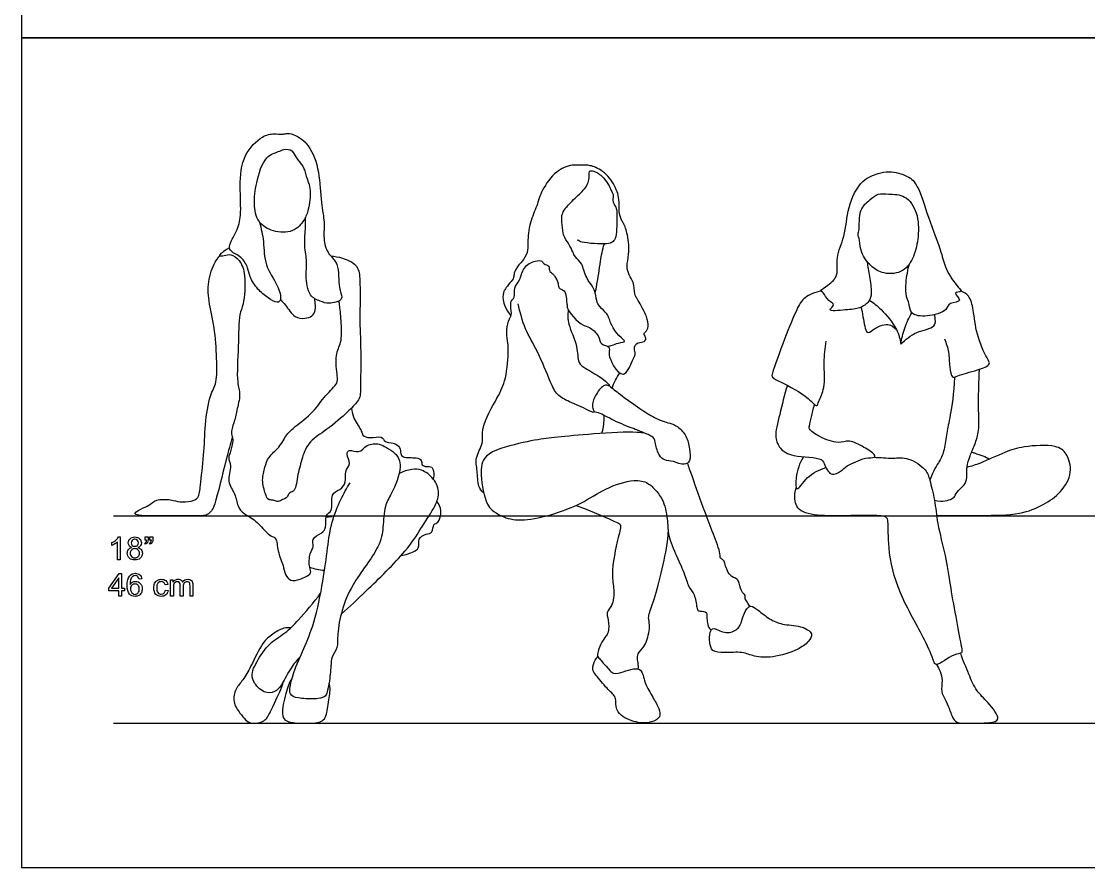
# Model space of a CAD drawing. Header units: millimetres. Extents: x 11.2 to 50.9, y -0.3 to 14.1.
# Drawn here: x 32.933 to 35.286, y 10.298 to 12.163 of the extents above; entities that cross this region are included whole.
import ezdxf

# ---------------------------------------------------------------- set-up
doc = ezdxf.new("R2010")
doc.units = ezdxf.units.MM
for name, color, linetype, true_color in [('AG-DIAGRAM', 7, 'Continuous', 0xfecc66), ('AG-GUIDES', 7, 'Continuous', 0xcccccc), ('AG-PEOPLE', 7, 'Continuous', 0x66ccff), ('X-VPRT', 6, 'Continuous', 0xff00ff)]:
    doc.layers.add(name, color=color, linetype=linetype, true_color=true_color)

msp = doc.modelspace()

# ---------------------------------------------------------------- linework, layer by layer
at = {"layer": 'AG-DIAGRAM'}
msp.add_line((33.1366, 10.6163), (40.5802, 10.6163), dxfattribs=at)
at = {"layer": 'AG-GUIDES'}
msp.add_line((33.1366, 11.0735), (36.7942, 11.0735), dxfattribs=at)
for points in [[(33.1329, 11.0082), (33.1329, 11.0142)], [(33.1513, 10.9766), (33.1452, 10.9766), (33.1452, 11.0157)], [(33.1473, 11.0269), (33.1513, 11.0269), (33.1513, 10.9766)], [(33.207, 11.0106), (33.2055, 11.013)], [(33.2061, 11.0199), (33.2061, 11.0272), (33.2127, 11.0272), (33.2127, 11.0214)], [(33.2094, 11.0199), (33.2061, 11.0199)], [(33.2175, 11.0106), (33.216, 11.013)], [(33.2166, 11.0199), (33.2166, 11.0272), (33.2232, 11.0272), (33.2232, 11.0214)], [(33.2199, 11.0199), (33.2166, 11.0199)], [(33.1988, 10.9341), (33.1928, 10.9338)], [(33.2564, 10.922), (33.2504, 10.9211)], [(33.2621, 10.8964), (33.2621, 10.9326), (33.2675, 10.9326), (33.2675, 10.9275)], [(33.2898, 10.9175), (33.2898, 10.8964), (33.2838, 10.8964), (33.2838, 10.9199)], [(33.3112, 10.9211), (33.3112, 10.8964), (33.3052, 10.8964), (33.3052, 10.919)], [(33.251, 10.9097), (33.257, 10.9088)], [(33.2684, 10.9151), (33.2684, 10.8964), (33.2621, 10.8964)]]:
    msp.add_lwpolyline(points, dxfattribs=at)
for points in [[(33.1479, 10.8964), (33.1479, 10.9082), (33.126, 10.9082), (33.126, 10.9139), (33.1488, 10.9464), (33.154, 10.9464), (33.154, 10.9139), (33.1609, 10.9139), (33.1609, 10.9082), (33.154, 10.9082), (33.154, 10.8964)], [(33.1479, 10.9139), (33.1479, 10.9365), (33.1323, 10.9139)]]:
    msp.add_lwpolyline(points, close=True, dxfattribs=at)
for points in [[(33.1329, 11.0142), (33.1362, 11.0157), (33.1392, 11.0178), (33.1419, 11.0199)], [(33.1392, 11.0115), (33.1368, 11.01), (33.1347, 11.0088), (33.1329, 11.0082)], [(33.1452, 11.0157), (33.1437, 11.0142), (33.1416, 11.0127), (33.1392, 11.0115)], [(33.1419, 11.0199), (33.1443, 11.0223), (33.1461, 11.0244), (33.1473, 11.0269)], [(33.169, 11.0139), (33.169, 11.0175), (33.1702, 11.0205), (33.1729, 11.0229)], [(33.1708, 11.0076), (33.1696, 11.0094), (33.169, 11.0115), (33.169, 11.0139)], [(33.1729, 11.0229), (33.1757, 11.0253), (33.179, 11.0269), (33.1835, 11.0269)], [(33.1775, 11.0193), (33.176, 11.0178), (33.1754, 11.016), (33.1754, 11.0139)], [(33.1754, 11.0139), (33.1754, 11.0115), (33.176, 11.0097), (33.1775, 11.0082)], [(33.1835, 11.0217), (33.1811, 11.0217), (33.1793, 11.0208), (33.1775, 11.0193)], [(33.1835, 11.0269), (33.1877, 11.0269), (33.1913, 11.0253), (33.194, 11.0229)], [(33.1892, 11.0193), (33.1877, 11.0208), (33.1859, 11.0217), (33.1835, 11.0217)], [(33.1916, 11.0136), (33.1916, 11.016), (33.1907, 11.0178), (33.1892, 11.0193)], [(33.1892, 11.0082), (33.1907, 11.0097), (33.1916, 11.0115), (33.1916, 11.0136)], [(33.194, 11.0229), (33.1967, 11.0202), (33.1979, 11.0172), (33.1979, 11.0136)], [(33.1979, 11.0136), (33.1979, 11.0112), (33.1973, 11.0094), (33.1961, 11.0076)], [(33.2055, 11.013), (33.2067, 11.0136), (33.2076, 11.0142), (33.2082, 11.0154)], [(33.2115, 11.0148), (33.2106, 11.013), (33.2091, 11.0115), (33.207, 11.0106)], [(33.2082, 11.0154), (33.2088, 11.0166), (33.2091, 11.0181), (33.2094, 11.0199)], [(33.2127, 11.0214), (33.2127, 11.0184), (33.2124, 11.016), (33.2115, 11.0148)], [(33.216, 11.013), (33.2172, 11.0136), (33.2181, 11.0142), (33.2187, 11.0154)], [(33.222, 11.0148), (33.2211, 11.013), (33.2196, 11.0115), (33.2175, 11.0106)], [(33.2187, 11.0154), (33.2193, 11.0166), (33.2196, 11.0181), (33.2199, 11.0199)], [(33.2232, 11.0214), (33.2232, 11.0184), (33.2229, 11.016), (33.222, 11.0148)], [(33.1669, 10.991), (33.1669, 10.994), (33.1678, 10.9967), (33.1693, 10.9991)], [(33.1714, 10.9799), (33.1684, 10.9829), (33.1669, 10.9865), (33.1669, 10.991)], [(33.1693, 10.9991), (33.1711, 11.0013), (33.1735, 11.0028), (33.1766, 11.0037)], [(33.1766, 11.0037), (33.1738, 11.0046), (33.172, 11.0058), (33.1708, 11.0076)], [(33.1763, 10.9979), (33.1741, 10.9961), (33.1732, 10.9937), (33.1732, 10.991)], [(33.1732, 10.991), (33.1732, 10.9892), (33.1738, 10.9874), (33.1745, 10.9859)], [(33.1835, 11.001), (33.1805, 11.001), (33.1781, 11), (33.1763, 10.9979)], [(33.1775, 11.0082), (33.179, 11.0067), (33.1811, 11.0061), (33.1835, 11.0061)], [(33.1835, 11.0061), (33.1859, 11.0061), (33.1877, 11.0067), (33.1892, 11.0082)], [(33.1907, 10.9979), (33.1889, 11), (33.1862, 11.001), (33.1835, 11.001)], [(33.1961, 11.0076), (33.1949, 11.0058), (33.1931, 11.0046), (33.1904, 11.0037)], [(33.1904, 11.0037), (33.1937, 11.0025), (33.1958, 11.001), (33.1976, 10.9988)], [(33.1937, 10.9907), (33.1937, 10.9937), (33.1928, 10.9961), (33.1907, 10.9979)], [(33.1907, 10.9835), (33.1928, 10.9853), (33.1937, 10.9877), (33.1937, 10.9907)], [(33.2001, 10.9907), (33.2001, 10.9865), (33.1985, 10.9829), (33.1955, 10.9799)], [(33.1976, 10.9988), (33.1991, 10.9964), (33.2001, 10.9937), (33.2001, 10.9907)], [(33.1835, 10.976), (33.1787, 10.976), (33.1745, 10.9772), (33.1714, 10.9799)], [(33.1745, 10.9859), (33.1754, 10.9841), (33.1766, 10.9829), (33.1784, 10.982)], [(33.1784, 10.982), (33.1799, 10.9811), (33.1817, 10.9805), (33.1835, 10.9805)], [(33.1835, 10.9805), (33.1865, 10.9805), (33.1889, 10.9817), (33.1907, 10.9835)], [(33.1955, 10.9799), (33.1925, 10.9772), (33.1883, 10.976), (33.1835, 10.976)], [(33.1666, 10.9196), (33.1666, 10.9293), (33.1684, 10.9365), (33.172, 10.9407)], [(33.172, 10.9407), (33.1754, 10.9446), (33.1796, 10.9467), (33.1847, 10.9467)], [(33.1793, 10.9398), (33.1772, 10.9386), (33.1757, 10.9365), (33.1748, 10.9338)], [(33.1844, 10.9416), (33.1823, 10.9416), (33.1808, 10.941), (33.1793, 10.9398)], [(33.1904, 10.9389), (33.1889, 10.9407), (33.1868, 10.9416), (33.1844, 10.9416)], [(33.1847, 10.9467), (33.1886, 10.9467), (33.1919, 10.9455), (33.1943, 10.9434)], [(33.1943, 10.9434), (33.197, 10.941), (33.1985, 10.938), (33.1988, 10.9341)], [(33.1717, 10.901), (33.1684, 10.9049), (33.1666, 10.9112), (33.1666, 10.9196)], [(33.1748, 10.9338), (33.1735, 10.9311), (33.1729, 10.9272), (33.1729, 10.922)], [(33.1729, 10.922), (33.1745, 10.9244), (33.1763, 10.926), (33.1784, 10.9272)], [(33.1769, 10.9202), (33.1748, 10.9184), (33.1738, 10.9157), (33.1738, 10.9124)], [(33.1838, 10.9232), (33.1811, 10.9232), (33.1787, 10.9223), (33.1769, 10.9202)], [(33.1784, 10.9272), (33.1805, 10.9284), (33.1826, 10.9287), (33.185, 10.9287)], [(33.1907, 10.9202), (33.1889, 10.9223), (33.1865, 10.9232), (33.1838, 10.9232)], [(33.185, 10.9287), (33.1892, 10.9287), (33.1925, 10.9272), (33.1955, 10.9241)], [(33.1928, 10.9338), (33.1922, 10.9362), (33.1916, 10.9377), (33.1904, 10.9389)], [(33.1934, 10.9121), (33.1934, 10.9157), (33.1925, 10.9184), (33.1907, 10.9202)], [(33.1955, 10.9241), (33.1985, 10.9211), (33.1998, 10.9172), (33.1998, 10.9127)], [(33.2254, 10.9142), (33.2254, 10.9181), (33.226, 10.9217), (33.2272, 10.9244)], [(33.2272, 10.9244), (33.2284, 10.9275), (33.2305, 10.9299), (33.2332, 10.9311)], [(33.2344, 10.925), (33.2326, 10.9229), (33.2317, 10.9193), (33.2317, 10.9145)], [(33.2332, 10.9311), (33.2359, 10.9326), (33.2386, 10.9335), (33.2419, 10.9335)], [(33.2419, 10.9284), (33.2389, 10.9284), (33.2365, 10.9272), (33.2344, 10.925)], [(33.2419, 10.9335), (33.2458, 10.9335), (33.2488, 10.9323), (33.2516, 10.9305)], [(33.2473, 10.9266), (33.2458, 10.9278), (33.244, 10.9284), (33.2419, 10.9284)], [(33.2504, 10.9211), (33.2498, 10.9235), (33.2488, 10.9253), (33.2473, 10.9266)], [(33.2516, 10.9305), (33.254, 10.9284), (33.2555, 10.9257), (33.2564, 10.922)], [(33.2675, 10.9275), (33.2687, 10.9293), (33.2702, 10.9308), (33.272, 10.9317)], [(33.2693, 10.9226), (33.2687, 10.9208), (33.2684, 10.9184), (33.2684, 10.9151)], [(33.2723, 10.9266), (33.2711, 10.9257), (33.2699, 10.9244), (33.2693, 10.9226)], [(33.272, 10.9317), (33.2741, 10.9329), (33.2763, 10.9335), (33.2787, 10.9335)], [(33.2772, 10.9281), (33.2757, 10.9281), (33.2738, 10.9278), (33.2723, 10.9266)], [(33.2823, 10.926), (33.2811, 10.9275), (33.2796, 10.9281), (33.2772, 10.9281)], [(33.2787, 10.9335), (33.2814, 10.9335), (33.2835, 10.9329), (33.2853, 10.9317)], [(33.2838, 10.9199), (33.2838, 10.9226), (33.2832, 10.9247), (33.2823, 10.926)], [(33.2853, 10.9317), (33.2871, 10.9305), (33.2883, 10.929), (33.2889, 10.9272)], [(33.2889, 10.9272), (33.2916, 10.9314), (33.2955, 10.9335), (33.3001, 10.9335)], [(33.2925, 10.9257), (33.2907, 10.9238), (33.2898, 10.9211), (33.2898, 10.9175)], [(33.2988, 10.9281), (33.2961, 10.9281), (33.294, 10.9272), (33.2925, 10.9257)], [(33.3025, 10.9272), (33.3013, 10.9278), (33.3001, 10.9281), (33.2988, 10.9281)], [(33.3001, 10.9335), (33.3037, 10.9335), (33.3064, 10.9323), (33.3085, 10.9305)], [(33.3046, 10.9244), (33.3043, 10.9257), (33.3034, 10.9266), (33.3025, 10.9272)], [(33.3052, 10.919), (33.3052, 10.9217), (33.3049, 10.9232), (33.3046, 10.9244)], [(33.3085, 10.9305), (33.3103, 10.9284), (33.3112, 10.9253), (33.3112, 10.9211)], [(33.1841, 10.8958), (33.179, 10.8958), (33.1748, 10.8973), (33.1717, 10.901)], [(33.1738, 10.9124), (33.1738, 10.9103), (33.1741, 10.9085), (33.1751, 10.9064)], [(33.1751, 10.9064), (33.176, 10.9046), (33.1775, 10.9031), (33.179, 10.9022)], [(33.179, 10.9022), (33.1805, 10.901), (33.1823, 10.9003), (33.1841, 10.9003)], [(33.1841, 10.9003), (33.1868, 10.9003), (33.1889, 10.9016), (33.1907, 10.9037)], [(33.1922, 10.8976), (33.1898, 10.8964), (33.1871, 10.8958), (33.1841, 10.8958)], [(33.1907, 10.9037), (33.1925, 10.9058), (33.1934, 10.9085), (33.1934, 10.9121)], [(33.1979, 10.9037), (33.1964, 10.901), (33.1946, 10.8991), (33.1922, 10.8976)], [(33.1998, 10.9127), (33.1998, 10.9094), (33.1991, 10.9064), (33.1979, 10.9037)], [(33.2299, 10.9003), (33.2269, 10.9037), (33.2254, 10.9082), (33.2254, 10.9142)], [(33.2416, 10.8958), (33.2368, 10.8958), (33.2329, 10.897), (33.2299, 10.9003)], [(33.2317, 10.9145), (33.2317, 10.9097), (33.2326, 10.9061), (33.2344, 10.904)], [(33.2344, 10.904), (33.2362, 10.9016), (33.2386, 10.9007), (33.2416, 10.9007)], [(33.2416, 10.9007), (33.244, 10.9007), (33.2461, 10.9013), (33.2476, 10.9028)], [(33.2519, 10.8991), (33.2491, 10.8967), (33.2458, 10.8958), (33.2416, 10.8958)], [(33.2476, 10.9028), (33.2495, 10.9043), (33.2504, 10.9064), (33.251, 10.9097)], [(33.257, 10.9088), (33.2561, 10.9046), (33.2546, 10.9013), (33.2519, 10.8991)]]:
    msp.add_open_spline(points, degree=3, dxfattribs=at)
at = {"layer": 'AG-PEOPLE'}
for points, knots in [([(33.4585, 11.7207), (33.4617, 11.7064), (33.469, 11.6781), (33.4679, 11.6244), (33.4991, 11.5844), (33.508, 11.5502), (33.497, 11.5408), (33.4754, 11.5549), (33.4541, 11.5714), (33.4359, 11.5997), (33.4335, 11.6201), (33.4196, 11.645), (33.3949, 11.6546), (33.3891, 11.6686), (33.4093, 11.7018), (33.4192, 11.736), (33.4138, 11.8008), (33.4197, 11.8687), (33.4619, 11.9106), (33.4892, 11.9168), (33.5079, 11.9129), (33.5169, 11.9172), (33.5361, 11.9149), (33.5711, 11.8908), (33.5915, 11.831), (33.5933, 11.7647), (33.6027, 11.7208), (33.5983, 11.6804), (33.6089, 11.6491), (33.6356, 11.6302), (33.6305, 11.5764), (33.6426, 11.5565), (33.635, 11.5456), (33.6259, 11.545), (33.6107, 11.5397), (33.5915, 11.5465), (33.5657, 11.5571), (33.5595, 11.6037), (33.564, 11.633), (33.5561, 11.6686), (33.5603, 11.7095), (33.5598, 11.7241), (33.5597, 11.7314)], [0, 0, 0, 0, 0.379374, 0.791434, 1.202732, 1.52386, 1.695746, 1.968668, 2.278461, 2.602376, 2.862763, 3.161133, 3.447565, 3.644257, 3.987291, 4.334224, 4.792411, 5.267255, 5.691402, 5.987946, 6.227228, 6.399436, 6.637061, 6.998279, 7.451466, 7.92022, 8.303941, 8.664513, 8.982175, 9.294663, 9.703861, 9.969693, 10.149297, 10.317541, 10.540541, 10.796513, 11.084801, 11.460781, 11.77784, 12.121663, 12.486781, 12.753731, 12.753731, 12.753731, 12.753731]), ([(33.5119, 11.8807), (33.5077, 11.8798), (33.4983, 11.8747), (33.4676, 11.8665), (33.4505, 11.8062), (33.445, 11.7625), (33.4525, 11.7192), (33.4879, 11.6979), (33.5327, 11.6963), (33.5582, 11.7246), (33.5667, 11.7488), (33.5734, 11.7913), (33.5608, 11.821), (33.5558, 11.845), (33.5381, 11.861), (33.5317, 11.8807), (33.5179, 11.8821), (33.5119, 11.8807)], [0, 0, 0, 0, 0.183993, 0.481054, 0.9224, 1.314813, 1.675424, 2.029229, 2.400378, 2.735647, 3.028236, 3.397137, 3.722754, 4.000985, 4.274257, 4.524707, 4.790697, 4.790697, 4.790697, 4.790697]), ([(33.9525, 11.1233), (33.9481, 11.1279), (33.9386, 11.1382), (33.9394, 11.1729), (33.932, 11.2013), (33.954, 11.2336), (33.9447, 11.2686), (33.9836, 11.3345), (34.0027, 11.3732), (34.008, 11.4377), (34.005, 11.4585), (34.0014, 11.4829), (34.0087, 11.5081), (34.0161, 11.5184), (34.0085, 11.5459), (34.0227, 11.554), (34.0173, 11.5768), (34.0339, 11.5922), (34.0382, 11.6221), (34.0643, 11.6361), (34.082, 11.6367), (34.0842, 11.6274), (34.0988, 11.6253), (34.095, 11.6135), (34.1053, 11.6068), (34.1097, 11.6011), (34.1178, 11.5858), (34.1166, 11.5744), (34.1293, 11.5709), (34.134, 11.5638), (34.1348, 11.5469), (34.1364, 11.538), (34.1358, 11.5263), (34.163, 11.4945), (34.1843, 11.4904), (34.2078, 11.4724), (34.2083, 11.449), (34.2325, 11.4485), (34.2273, 11.4323), (34.231, 11.4208), (34.2355, 11.4077), (34.2596, 11.3627), (34.2778, 11.4107), (34.2894, 11.431), (34.2826, 11.4421), (34.29, 11.4564), (34.3019, 11.455), (34.3159, 11.4641), (34.3017, 11.4738), (34.3149, 11.4821), (34.3191, 11.5033), (34.2956, 11.5431), (34.29, 11.5525), (34.2843, 11.5626), (34.284, 11.5887), (34.2724, 11.6037), (34.2662, 11.6237), (34.2742, 11.6506), (34.2712, 11.6911), (34.2615, 11.7182), (34.2555, 11.7249), (34.2494, 11.7453), (34.2526, 11.7714), (34.2407, 11.8067), (34.2136, 11.837), (34.1848, 11.8468), (34.1737, 11.8453), (34.1451, 11.8485), (34.1109, 11.8341), (34.0795, 11.7918), (34.0704, 11.7563), (34.0534, 11.7206), (34.0486, 11.6762), (34.0511, 11.6549), (34.0375, 11.6333), (34.0275, 11.6249), (34.0185, 11.6085), (34.0198, 11.5976), (34.0102, 11.587), (33.9984, 11.5716), (33.9953, 11.5647), (33.9894, 11.5432), (34.0125, 11.5139)], [0, 0, 0, 0, 0.245108, 0.568644, 0.871038, 1.200144, 1.528447, 2.004864, 2.394929, 2.83334, 3.09351, 3.367999, 3.649884, 3.849748, 4.128992, 4.331365, 4.579331, 4.837545, 5.136962, 5.434869, 5.650656, 5.805099, 5.995084, 6.163894, 6.347171, 6.503871, 6.734162, 6.912674, 7.097283, 7.258009, 7.484106, 7.664194, 7.845835, 8.825024, 9.079491, 9.375327, 9.624483, 9.854774, 10.051672, 10.259558, 10.423332, 11.955087, 12.128346, 12.329925, 12.539823, 12.761195, 13.128501, 13.295959, 14.250089, 14.422203, 15.530206, 16.312651, 16.493713, 16.684926, 16.965003, 17.209521, 17.455473, 17.749512, 18.113653, 18.406932, 18.570887, 18.817981, 19.107721, 19.446235, 19.806106, 20.102617, 20.288595, 20.57746, 20.918034, 21.318381, 21.658743, 22.012482, 22.38356, 22.647401, 22.899676, 23.105431, 23.340937, 23.515018, 23.758147, 24.021031, 24.291208, 25.655343, 25.655343, 25.655343, 25.655343]), ([(34.1286, 11.6926), (34.1241, 11.7177), (34.1245, 11.7285), (34.1247, 11.7345), (34.1291, 11.749), (34.1505, 11.7707), (34.1753, 11.7932), (34.1863, 11.8114), (34.1841, 11.8331), (34.188, 11.8341), (34.2, 11.8332), (34.2179, 11.8178), (34.2288, 11.8018), (34.2346, 11.7879), (34.239, 11.782), (34.236, 11.7682), (34.2408, 11.7579), (34.2466, 11.7485), (34.2461, 11.732), (34.2458, 11.7054), (34.2441, 11.6845), (34.2356, 11.6756), (34.224, 11.671), (34.1681, 11.6747), (34.1623, 11.6794), (34.1588, 11.6811)], [4.811078, 4.811078, 4.811078, 4.811078, 6.909537, 7.046866, 7.253508, 7.566527, 7.893714, 8.155865, 8.399432, 8.488353, 8.673172, 8.945619, 9.198822, 9.411078, 9.558294, 9.760765, 9.949064, 10.129606, 10.353583, 10.649688, 10.904602, 11.084516, 11.285822, 11.698043, 11.890837, 11.890837, 11.890837, 11.890837]), ([(34.7974, 11.6337), (34.7993, 11.6229), (34.802, 11.6019), (34.809, 11.5654), (34.8031, 11.5445), (34.7805, 11.5291), (34.754, 11.5281), (34.7042, 11.5223), (34.7307, 11.5395), (34.7096, 11.546), (34.7032, 11.5658), (34.691, 11.5692), (34.714, 11.5827), (34.7361, 11.603), (34.7271, 11.6446), (34.7507, 11.6899), (34.7529, 11.7529), (34.7823, 11.8142), (34.8218, 11.8281), (34.8458, 11.8343), (34.8891, 11.8242), (34.9119, 11.7993), (34.9313, 11.7306), (34.9621, 11.6553), (34.9689, 11.6183), (34.995, 11.5793), (35.0103, 11.5663), (34.9829, 11.5674), (35.0125, 11.5444), (34.9763, 11.5443), (34.9745, 11.5239), (34.9304, 11.5109), (34.8928, 11.5154), (34.8916, 11.541), (34.8797, 11.5622), (34.8859, 11.6088), (34.8889, 11.6218), (34.8907, 11.6285)], [0, 0, 0, 0, 0.331188, 0.678554, 0.937967, 1.218037, 1.546101, 1.87954, 2.087216, 2.306671, 2.572658, 2.720066, 2.978446, 3.291382, 3.645904, 4.050933, 4.512851, 4.976318, 5.331932, 5.619272, 5.988664, 6.312802, 6.800357, 7.321834, 7.682425, 8.079798, 8.269974, 8.473747, 8.715346, 8.980153, 9.216449, 9.595886, 9.929468, 10.188287, 10.476051, 10.861882, 11.12584, 11.12584, 11.12584, 11.12584]), ([(34.8219, 11.7821), (34.8156, 11.7801), (34.8039, 11.7696), (34.7781, 11.7493), (34.7816, 11.7042), (34.7766, 11.6947), (34.7817, 11.6796), (34.783, 11.6524), (34.8045, 11.6227), (34.834, 11.6047), (34.8798, 11.6086), (34.902, 11.6453), (34.9119, 11.689), (34.9108, 11.7411), (34.8839, 11.7818), (34.8458, 11.782), (34.8285, 11.7842), (34.8219, 11.7821)], [0, 0, 0, 0, 0.265411, 0.590274, 0.96278, 1.144687, 1.361034, 1.66078, 2.003175, 2.338384, 2.706365, 3.066872, 3.453798, 3.868626, 4.249067, 4.592646, 4.871315, 4.871315, 4.871315, 4.871315]), ([(34.2259, 11.447), (34.2388, 11.4487), (34.2438, 11.4547), (34.2687, 11.4558), (34.2411, 11.4754), (34.2312, 11.5005), (34.2258, 11.5181), (34.2073, 11.534), (34.2007, 11.5474), (34.1982, 11.5724), (34.1841, 11.59), (34.1795, 11.5981), (34.1721, 11.6154), (34.1699, 11.6295), (34.1532, 11.6434), (34.1492, 11.6556), (34.1406, 11.6719), (34.1315, 11.6851), (34.1286, 11.6926)], [0, 0, 0, 0, 0.19569, 0.453711, 0.709048, 1.794975, 2.044774, 2.335421, 2.565111, 2.862324, 3.140322, 3.32575, 3.578579, 3.807076, 4.074918, 4.288343, 4.550324, 4.811078, 4.811078, 4.811078, 4.811078]), ([(34.1984, 11.5636), (34.1996, 11.5702), (34.2022, 11.5835), (34.21, 11.6333), (34.2138, 11.6594), (34.2185, 11.6727)], [0, 0, 0, 0, 0.292004, 0.759746, 1.126169, 1.126169, 1.126169, 1.126169]), ([(33.3985, 11.2466), (33.3941, 11.2314), (33.3833, 11.1938), (33.3617, 11.1011), (33.3537, 11.0847), (33.3431, 11.0749), (33.329, 11.0724), (33.2685, 11.0746), (33.1954, 11.0718), (33.1794, 11.0785), (33.1985, 11.09), (33.2156, 11.0958), (33.2304, 11.1109), (33.2629, 11.1095), (33.2824, 11.1032), (33.3074, 11.1047), (33.3261, 11.1126), (33.3275, 11.1433), (33.3369, 11.2085), (33.3375, 11.2719), (33.3473, 11.3381), (33.3659, 11.367), (33.3638, 11.4222), (33.3606, 11.4877), (33.3452, 11.5464), (33.3441, 11.5936), (33.359, 11.6337), (33.3682, 11.6435), (33.3712, 11.6461)], [0.106769, 0.106769, 0.106769, 0.106769, 0.464716, 1.044007, 1.285892, 1.484663, 1.690031, 2.140925, 2.622471, 2.80924, 3.017463, 3.267426, 3.526765, 3.841702, 4.107783, 4.389612, 4.6261, 4.93582, 5.403157, 5.873994, 6.33244, 6.661026, 7.075253, 7.546924, 7.991302, 8.387795, 8.768563, 8.930972, 8.930972, 8.930972, 8.930972]), ([(33.3921, 11.6639), (33.3786, 11.6561), (33.363, 11.6439), (33.3823, 11.6475), (33.3953, 11.6514), (33.417, 11.636), (33.4289, 11.6029), (33.4245, 11.5385), (33.4118, 11.5172), (33.4128, 11.4461), (33.4067, 11.3694), (33.4176, 11.3415), (33.4079, 11.3047), (33.4029, 11.2799), (33.3932, 11.2542), (33.4021, 11.2421), (33.3967, 11.2263), (33.3956, 11.2153), (33.3873, 11.2006), (33.3988, 11.1834), (33.3843, 11.1479), (33.406, 11.123), (33.4088, 11.0943), (33.4241, 11.0769), (33.4509, 11.0641), (33.473, 11.0366), (33.4855, 11.0276), (33.4967, 11.0244), (33.4976, 10.9939), (33.5113, 10.9651), (33.5139, 10.9442), (33.5268, 10.9277), (33.5474, 10.9331), (33.5752, 10.945), (33.5671, 10.9602), (33.5678, 10.9908), (33.5792, 11.0046), (33.5716, 11.0233), (33.5956, 11.035), (33.6067, 11.0464), (33.6017, 11.0769), (33.6218, 11.0824), (33.6127, 11.1227), (33.6364, 11.1299), (33.6511, 11.1473), (33.6443, 11.1716), (33.6618, 11.1874), (33.6484, 11.2083), (33.6559, 11.222), (33.6794, 11.2086), (33.6936, 11.2325), (33.7231, 11.2332), (33.7376, 11.2237), (33.7596, 11.2124), (33.7756, 11.1805), (33.7497, 11.1213), (33.7331, 11.0959), (33.731, 11.0462), (33.7243, 11.0031), (33.6601, 10.9217), (33.64, 10.8681), (33.6288, 10.8142), (33.6321, 10.7831), (33.6166, 10.7621), (33.6158, 10.7425), (33.6127, 10.7057), (33.6076, 10.6859), (33.6045, 10.6744), (33.5868, 10.6693), (33.5523, 10.6698), (33.5257, 10.675), (33.5243, 10.6942), (33.5331, 10.7298), (33.5565, 10.7822), (33.5807, 10.8386), (33.5989, 10.9295), (33.6084, 11.0012), (33.6157, 11.0593), (33.637, 11.1092), (33.6504, 11.1343), (33.6578, 11.1464)], [0, 0, 0, 0, 0.249485, 0.435616, 0.655637, 0.929285, 1.275263, 1.728768, 2.015899, 2.497409, 3.007893, 3.31772, 3.660857, 3.963445, 4.252262, 4.461296, 4.686589, 4.882712, 5.103708, 5.34943, 5.686857, 6.006194, 6.309341, 6.576099, 6.891967, 7.234162, 7.456632, 7.629755, 7.933723, 8.266815, 8.530881, 8.769682, 9.030971, 9.324611, 9.535352, 9.850308, 10.08782, 10.314403, 10.59018, 10.819257, 11.113696, 11.338589, 11.670633, 11.933174, 12.194528, 12.468295, 12.722837, 12.989441, 13.171636, 13.431687, 13.710155, 14.006393, 14.246979, 14.524266, 14.85045, 15.301906, 15.6286, 16.017468, 16.404618, 16.982265, 17.432655, 17.851798, 18.169239, 18.447169, 18.703673, 19.055349, 19.318905, 19.500202, 19.732579, 20.081999, 20.363619, 20.586614, 20.933412, 21.370083, 21.827177, 22.381686, 22.877436, 23.316532, 23.736883, 24.112842, 24.112842, 24.112842, 24.112842]), ([(33.6153, 11.6463), (33.624, 11.6456), (33.6405, 11.6423), (33.6759, 11.6283), (33.68, 11.5955), (33.6803, 11.54), (33.6789, 11.5014), (33.6818, 11.4547), (33.6811, 11.3748), (33.6814, 11.3356), (33.672, 11.3221), (33.6476, 11.2962), (33.6019, 11.2589), (33.5651, 11.2372), (33.5509, 11.1982), (33.5468, 11.179), (33.5414, 11.1595), (33.5397, 11.1398), (33.5339, 11.1266), (33.5219, 11.1244), (33.5205, 11.1135), (33.5088, 11.1096), (33.4999, 11.1034), (33.4911, 11.1078), (33.4825, 11.1079), (33.4757, 11.1098), (33.4708, 11.1228), (33.4622, 11.1527), (33.4703, 11.1802), (33.4769, 11.2041), (33.5031, 11.2233), (33.5173, 11.2538), (33.538, 11.271), (33.5782, 11.3015), (33.6013, 11.3381), (33.6316, 11.3649), (33.63, 11.3818), (33.6236, 11.4285), (33.6403, 11.4553), (33.6392, 11.4965), (33.6354, 11.5346), (33.6343, 11.5427), (33.6338, 11.5465)], [0, 0, 0, 0, 0.293164, 0.6258, 0.941097, 1.368544, 1.724191, 2.117461, 2.637577, 2.98652, 3.203058, 3.539657, 3.984963, 4.360922, 4.716407, 4.971888, 5.226716, 5.484216, 5.691878, 5.874774, 6.046553, 6.241565, 6.424531, 6.59571, 6.764121, 6.903525, 7.107105, 7.425888, 7.732706, 8.010749, 8.331259, 8.657618, 8.954328, 9.355777, 9.745729, 10.091073, 10.318754, 10.701222, 11.021848, 11.39013, 11.741677, 11.935954, 11.935954, 11.935954, 11.935954]), ([(33.5045, 11.5505), (33.5081, 11.5462), (33.5158, 11.5385), (33.5348, 11.5088), (33.5575, 11.5079), (33.5753, 11.512), (33.5823, 11.5275), (33.5817, 11.5363), (33.5805, 11.5517)], [0, 0, 0, 0, 0.253645, 0.608046, 0.892299, 1.145676, 1.383424, 1.620543, 1.620543, 1.620543, 1.620543]), ([(34.6963, 11.5682), (34.6837, 11.5667), (34.6575, 11.5565), (34.6406, 11.526), (34.6166, 11.4656), (34.5885, 11.391), (34.5869, 11.3775), (34.6109, 11.3673), (34.6667, 11.3375), (34.6874, 11.3104), (34.6909, 11.3287), (34.707, 11.3566), (34.7007, 11.4116), (34.7051, 11.4425), (34.707, 11.4584)], [0, 0, 0, 0, 0.356466, 0.684204, 1.165962, 1.67777, 1.855613, 2.128196, 2.607388, 2.893274, 3.080757, 3.4079, 3.832409, 4.231989, 4.231989, 4.231989, 4.231989]), ([(34.9681, 11.4638), (34.972, 11.4541), (34.9787, 11.4338), (34.9783, 11.4042), (34.9839, 11.3746), (34.9988, 11.3838), (35.0391, 11.3934), (35.0723, 11.4061), (35.0598, 11.4229), (35.037, 11.4748), (35.0331, 11.5247), (35.024, 11.5594), (35.0107, 11.5661), (35.0047, 11.5686)], [0, 0, 0, 0, 0.321779, 0.648884, 0.927553, 1.12157, 1.509962, 1.821151, 2.036566, 2.471266, 2.892932, 3.222918, 3.476808, 3.476808, 3.476808, 3.476808]), ([(34.1389, 11.5275), (34.1375, 11.5163), (34.1372, 11.4949), (34.1607, 11.4488), (34.1587, 11.4096), (34.1781, 11.3976), (34.2105, 11.3794), (34.227, 11.3654), (34.2304, 11.3584), (34.2188, 11.3649), (34.2014, 11.3451), (34.1904, 11.3212), (34.1932, 11.3092), (34.1978, 11.2984), (34.1789, 11.3085), (34.1414, 11.3245), (34.1129, 11.3387), (34.0985, 11.3707), (34.0722, 11.4366), (34.0428, 11.4836), (34.0324, 11.5221), (34.0286, 11.5409)], [0, 0, 0, 0, 0.313462, 0.716485, 1.053117, 1.304504, 1.653374, 1.91745, 2.023994, 2.179388, 2.457131, 2.747526, 2.944903, 3.089154, 3.301059, 3.67472, 3.983853, 4.30752, 4.77985, 5.204929, 5.631133, 5.631133, 5.631133, 5.631133]), ([(34.7848, 11.5335), (34.7857, 11.5262), (34.7883, 11.5147), (34.7953, 11.4698), (34.8108, 11.4857), (34.8441, 11.5007), (34.8569, 11.4893), (34.8621, 11.4843)], [0, 0, 0, 0, 0.270915, 0.612639, 0.822832, 1.163114, 1.430852, 1.430852, 1.430852, 1.430852]), ([(34.8027, 11.5486), (34.8119, 11.5425), (34.8293, 11.5297), (34.8657, 11.4853), (34.8699, 11.4629), (34.8716, 11.4517)], [0, 0, 0, 0, 0.331711, 0.758907, 1.094804, 1.094804, 1.094804, 1.094804]), ([(34.8716, 11.4517), (34.8735, 11.4637), (34.8795, 11.4876), (34.8901, 11.5102), (34.8963, 11.5209)], [0, 0, 0, 0, 0.3486736, 0.7003058, 0.7003058, 0.7003058, 0.7003058]), ([(34.8716, 11.4517), (34.8824, 11.4616), (34.9034, 11.4807), (34.9485, 11.4868), (34.9491, 11.503), (34.9465, 11.5168)], [0, 0, 0, 0, 0.451468, 0.882436, 1.152996, 1.152996, 1.152996, 1.152996]), ([(34.229, 11.3603), (34.2369, 11.3538), (34.2523, 11.3411), (34.2977, 11.3091), (34.3263, 11.2899), (34.3522, 11.2797), (34.3626, 11.2776), (34.3689, 11.2758), (34.3814, 11.2705), (34.4009, 11.2493), (34.4064, 11.2222), (34.4096, 11.1944), (34.3941, 11.1835), (34.3708, 11.1945), (34.3508, 11.1946), (34.3381, 11.2059), (34.3304, 11.2314), (34.3302, 11.2464), (34.3025, 11.2575), (34.2912, 11.2623), (34.2458, 11.2791), (34.2105, 11.2996), (34.2001, 11.3016), (34.1955, 11.3027)], [0, 0, 0, 0, 0.310273, 0.723223, 1.068529, 1.390101, 1.390101, 1.390101, 1.639106, 1.931863, 2.232337, 2.518142, 2.72925, 3.007219, 3.255455, 3.476124, 3.764431, 3.978245, 4.163062, 4.532811, 4.9258, 5.28563, 5.498891, 5.498891, 5.498891, 5.498891]), ([(34.622, 11.3609), (34.6152, 11.3399), (34.6059, 11.2989), (34.5917, 11.2472), (34.6055, 11.2202), (34.6335, 11.2018), (34.6999, 11.2037), (34.703, 11.1848), (34.7115, 11.1718), (34.7201, 11.1619), (34.7411, 11.1705), (34.7522, 11.1853), (34.7737, 11.1913), (34.7914, 11.2033), (34.8158, 11.2), (34.8142, 11.2107), (34.7897, 11.2248), (34.7588, 11.2424), (34.7332, 11.2309), (34.6942, 11.246), (34.6682, 11.2633), (34.6708, 11.2723), (34.6739, 11.2889), (34.6789, 11.3091), (34.6816, 11.3189)], [0, 0, 0, 0, 0.468786, 0.881586, 1.1755, 1.509737, 1.958237, 2.177138, 2.402825, 2.595581, 2.850749, 3.099983, 3.36441, 3.638939, 3.897088, 4.03046, 4.334719, 4.674712, 4.963226, 5.33783, 5.64435, 5.794289, 6.054608, 6.289853, 6.289853, 6.289853, 6.289853]), ([(33.661, 11.3108), (33.6623, 11.3028), (33.6647, 11.2876), (33.6841, 11.2609), (33.6846, 11.2504), (33.7019, 11.2425), (33.7284, 11.2519), (33.734, 11.2338), (33.7537, 11.236), (33.7688, 11.2249), (33.7691, 11.2107), (33.7741, 11.1999), (33.8038, 11.203), (33.8164, 11.1972), (33.8153, 11.1847), (33.826, 11.181), (33.8399, 11.1833), (33.8432, 11.1666), (33.8425, 11.1586), (33.8412, 11.1546)], [0, 0, 0, 0, 0.281672, 0.602906, 0.77766, 1.010106, 1.294502, 1.503602, 1.743325, 1.979531, 2.187993, 2.363024, 2.668009, 2.868566, 3.047579, 3.225769, 3.423386, 3.636844, 3.841564, 3.841564, 3.841564, 3.841564]), ([(34.2132, 11.2551), (34.2151, 11.2617), (34.2177, 11.2747), (34.2177, 11.2846), (34.2179, 11.2947)], [0, 0, 0, 0, 0.3360642, 0.6005062, 0.6005062, 0.6005062, 0.6005062]), ([(34.308, 11.2553), (34.3028, 11.2562), (34.2802, 11.2591), (34.1947, 11.2545), (34.1161, 11.2469), (34.0864, 11.244), (34.0386, 11.2354), (33.9497, 11.2127), (33.9443, 11.1637), (33.956, 11.0967), (33.9729, 11.0825), (34.016, 11.0613), (34.0475, 11.0609), (34.1004, 11.0758), (34.1231, 11.0827), (34.1685, 11.099), (34.2187, 11.1343), (34.2813, 11.155), (34.3151, 11.1476), (34.3322, 11.129), (34.3507, 11.1059), (34.359, 11.0605), (34.3578, 11.0301), (34.378, 10.9832), (34.3959, 10.9458), (34.4042, 10.9138), (34.4185, 10.901), (34.4217, 10.872), (34.4245, 10.8623), (34.4456, 10.8641), (34.4438, 10.8482), (34.4457, 10.8284), (34.4538, 10.8214)], [4.296524, 4.296524, 4.296524, 4.296524, 4.471492, 5.020928, 5.52605, 5.83914, 6.389647, 6.899526, 7.276413, 7.730272, 8.042945, 8.042945, 8.436893, 8.436893, 8.436893, 8.911519, 9.359478, 9.809835, 10.126471, 10.398804, 10.704349, 11.079614, 11.394164, 11.789783, 12.162588, 12.475352, 12.719711, 13.017168, 13.181215, 13.397203, 13.642009, 13.917764, 13.917764, 13.917764, 13.917764]), ([(34.9507, 11.0743), (34.9833, 11.0733), (35.0469, 11.0747), (35.1326, 11.0743), (35.1859, 11.0964), (35.2258, 11.1238), (35.252, 11.1675), (35.2389, 11.2119), (35.2129, 11.2314), (35.1417, 11.2269), (35.1027, 11.2152), (35.0473, 11.1883), (35.0277, 11.1829), (35.0177, 11.18)], [0, 0, 0, 0, 0.570377, 1.100923, 1.531252, 1.92882, 2.327153, 2.696389, 3.010774, 3.482821, 3.870033, 4.311284, 4.632662, 4.632662, 4.632662, 4.632662]), ([(34.8126, 11.2023), (34.8264, 11.2019), (34.8542, 11.1992), (34.8887, 11.2038), (34.929, 11.1761), (34.9357, 11.1516), (34.9479, 11.1063), (34.9514, 11.0563), (34.9718, 10.9822), (34.9797, 10.9195), (35.0047, 10.7886), (35.0083, 10.7689), (34.987, 10.7709), (34.9491, 10.738), (34.9431, 10.757), (34.9244, 10.8047), (34.865, 10.9026), (34.8428, 10.9962), (34.8449, 11.0587), (34.8411, 11.0713), (34.8256, 11.0739), (34.777, 11.0754), (34.649, 11.0688), (34.6365, 11.1089), (34.6384, 11.1268), (34.6411, 11.1352)], [0, 0, 0, 0, 0.370337, 0.710754, 1.092555, 1.38098, 1.766184, 2.182791, 2.672243, 3.166362, 3.826397, 4.034902, 4.2762, 4.656396, 4.844561, 5.251434, 5.875022, 6.45638, 6.895377, 7.079477, 7.280505, 7.693775, 8.32485, 8.685706, 8.982645, 8.982645, 8.982645, 8.982645]), ([(34.6574, 11.2036), (34.6484, 11.1899), (34.6398, 11.1624), (34.6395, 11.1197), (34.666, 11.164), (34.6919, 11.1745), (34.7065, 11.1798)], [0, 0, 0, 0, 0.404392, 0.68843, 1.01954, 1.413859, 1.413859, 1.413859, 1.413859]), ([(35.028, 11.2139), (35.03, 11.2132), (35.0457, 11.208), (35.0592, 11.2039), (35.0672, 11.1982)], [0.1715801, 0.1715801, 0.1715801, 0.1715801, 0.2194557, 0.5331578, 0.5331578, 0.5331578, 0.5331578]), ([(33.6384, 10.8568), (33.6572, 10.8735), (33.6924, 10.9062), (33.7815, 10.9932), (33.8124, 11.043), (33.843, 11.0888), (33.8575, 11.1224), (33.8442, 11.1564), (33.8163, 11.1762), (33.7941, 11.1767), (33.7747, 11.1712), (33.7663, 11.1663)], [0, 0, 0, 0, 0.497391, 1.12915, 1.577686, 1.994988, 2.33232, 2.663685, 2.988574, 3.254072, 3.564187, 3.564187, 3.564187, 3.564187]), ([(34.5388, 10.8738), (34.5336, 10.8855), (34.5265, 10.8893), (34.5299, 10.8976), (34.5226, 10.9049), (34.5199, 10.9094), (34.5169, 10.9189), (34.5124, 10.9357), (34.4923, 10.9391), (34.4839, 10.9685), (34.4814, 10.9763), (34.4729, 10.9796), (34.4751, 10.9914), (34.4571, 11.0372), (34.4404, 11.0804), (34.4131, 11.1573), (34.4048, 11.1808), (34.4017, 11.1897)], [6.407871, 6.407871, 6.407871, 6.407871, 7.054946, 7.204639, 7.378913, 7.501296, 8.007384, 8.212343, 8.455197, 8.753426, 8.913323, 9.06028, 9.234443, 9.615209, 10.022971, 10.535823, 10.810081, 10.810081, 10.810081, 10.810081]), ([(33.7706, 10.9859), (33.7758, 10.9866), (33.785, 10.9892), (33.8144, 10.9992), (33.8058, 11.0238), (33.825, 11.0338), (33.8412, 11.0347), (33.8401, 11.0566), (33.8547, 11.0568), (33.8608, 11.0856), (33.8539, 11.0989), (33.8493, 11.1049)], [0, 0, 0, 0, 0.228029, 0.518485, 0.770892, 1.015583, 1.229936, 1.461392, 1.647119, 1.934614, 2.207265, 2.207265, 2.207265, 2.207265]), ([(34.156, 11.0962), (34.2213, 11.0713), (34.2413, 11.0596), (34.2576, 11.0557), (34.2473, 11.0233), (34.2319, 10.9441), (34.2411, 10.913), (34.2378, 10.8747), (34.221, 10.8607), (34.2286, 10.8441), (34.2282, 10.8157), (34.2208, 10.807), (34.212, 10.795), (34.2, 10.7648), (34.209, 10.7584), (34.2174, 10.7468), (34.2313, 10.7319), (34.2335, 10.7294), (34.2417, 10.7227), (34.2607, 10.7304), (34.2814, 10.7364), (34.3018, 10.7371), (34.3067, 10.7035), (34.325, 10.6742), (34.3387, 10.65), (34.3444, 10.6284), (34.3174, 10.615), (34.284, 10.6175), (34.2441, 10.6366), (34.2436, 10.664), (34.2431, 10.6762), (34.2232, 10.6927), (34.2003, 10.7218), (34.1901, 10.734), (34.1974, 10.7558), (34.2017, 10.7607), (34.2041, 10.7632)], [0, 0, 0, 0, 0.337783, 0.533396, 0.832973, 1.341156, 1.671515, 2.004674, 2.245465, 2.472962, 2.76516, 2.950529, 3.233043, 3.540862, 3.710359, 3.966556, 3.966556, 3.966556, 4.080164, 4.342498, 4.611351, 4.832971, 5.137232, 5.475709, 5.774638, 6.012604, 6.290401, 6.623138, 6.980843, 7.254211, 7.440327, 7.720462, 8.066127, 8.283546, 8.536594, 8.715086, 8.715086, 8.715086, 8.715086]), ([(33.6053, 11.0714), (33.6085, 11.0713), (33.6147, 11.0716), (33.6202, 11.0729), (33.6229, 11.0738)], [0, 0, 0, 0, 0.1750043, 0.3415303, 0.3415303, 0.3415303, 0.3415303]), ([(34.2932, 10.7358), (34.2953, 10.743), (34.2856, 10.7662), (34.3037, 10.7807), (34.314, 10.8), (34.3201, 10.8332), (34.3136, 10.8495), (34.3247, 10.8768), (34.342, 10.936), (34.3573, 11.0077), (34.3587, 11.0275), (34.3594, 11.0372)], [4.591742, 4.591742, 4.591742, 4.591742, 4.840207, 5.086983, 5.276671, 5.637808, 5.883318, 6.239244, 6.703344, 7.184975, 7.491092, 7.491092, 7.491092, 7.491092]), ([(33.569, 10.9601), (33.5741, 10.9584), (33.5844, 10.9556), (33.5959, 10.9538), (33.6017, 10.9533)], [0, 0, 0, 0, 0.2288067, 0.4683078, 0.4683078, 0.4683078, 0.4683078]), ([(33.5476, 10.7624), (33.5405, 10.7546), (33.5268, 10.7393), (33.508, 10.7008), (33.4931, 10.6835), (33.4668, 10.6817), (33.443, 10.7065), (33.441, 10.7288), (33.4505, 10.7483), (33.4749, 10.7908), (33.5161, 10.8144), (33.545, 10.8444), (33.5783, 10.8823), (33.5931, 10.9028)], [0, 0, 0, 0, 0.32198, 0.69443, 0.96057, 1.233627, 1.557122, 1.8156, 2.077702, 2.474228, 2.864802, 3.235293, 3.734764, 3.734764, 3.734764, 3.734764]), ([(34.4667, 10.8229), (34.4591, 10.827), (34.4537, 10.8249), (34.452, 10.8166), (34.45, 10.8094), (34.4499, 10.7947), (34.4549, 10.7728), (34.4849, 10.7708), (34.5222, 10.7746), (34.5496, 10.7622), (34.5902, 10.7597), (34.6443, 10.7767), (34.6674, 10.7939), (34.6816, 10.8152), (34.6491, 10.8328), (34.6109, 10.8322), (34.582, 10.8453), (34.559, 10.8644), (34.5416, 10.8776), (34.5312, 10.8682), (34.5222, 10.8479), (34.5178, 10.8266), (34.4942, 10.8124), (34.4747, 10.818), (34.4667, 10.8229)], [5.57365, 5.57365, 5.57365, 5.57365, 5.645418, 5.645418, 5.645418, 5.910927, 6.153793, 6.442983, 6.788528, 7.090418, 7.446593, 7.86807, 8.173261, 8.412435, 8.715645, 9.069728, 9.38241, 9.695182, 9.937284, 10.121033, 10.386219, 10.645454, 10.920709, 11.219068, 11.219068, 11.219068, 11.219068]), ([(33.5273, 10.8266), (33.5222, 10.8269), (33.5113, 10.8274), (33.4857, 10.8125), (33.4635, 10.7937), (33.4402, 10.742), (33.423, 10.7119), (33.4049, 10.6929), (33.3979, 10.663), (33.4149, 10.6388), (33.4271, 10.6233), (33.4393, 10.6138), (33.4717, 10.6189), (33.4821, 10.642), (33.5063, 10.6912), (33.51, 10.7038), (33.5121, 10.7103)], [0, 0, 0, 0, 0.224576, 0.525625, 0.83901, 1.267769, 1.608872, 1.896568, 2.199537, 2.503129, 2.750843, 2.977817, 3.281867, 3.567372, 3.985594, 4.245888, 4.245888, 4.245888, 4.245888]), ([(34.9506, 10.7455), (34.9538, 10.7407), (34.9591, 10.7303), (34.9646, 10.7102), (34.9594, 10.6855), (34.97, 10.6692), (34.9786, 10.6493), (34.9827, 10.6361), (34.992, 10.6153), (35.0196, 10.6166), (35.0637, 10.616), (35.0961, 10.6227), (35.0636, 10.6634), (35.0364, 10.6885), (35.0219, 10.7241), (35.0093, 10.7542), (35.0038, 10.7706)], [0, 0, 0, 0, 0.238125, 0.500066, 0.782152, 1.03425, 1.294331, 1.513786, 1.763141, 2.130752, 2.542629, 2.804403, 3.168978, 3.487552, 3.884018, 4.298841, 4.298841, 4.298841, 4.298841]), ([(33.5297, 10.7142), (33.5235, 10.7064), (33.5157, 10.6804), (33.5057, 10.6377), (33.5134, 10.6216), (33.5335, 10.6168), (33.5521, 10.6163), (33.6029, 10.6148), (33.608, 10.6477), (33.6135, 10.6833), (33.6147, 10.6941), (33.6117, 10.7046)], [0, 0, 0, 0, 0.35151, 0.778292, 1.022499, 1.290714, 1.581352, 1.996081, 2.349869, 2.737705, 2.966845, 2.966845, 2.966845, 2.966845])]:
    msp.add_open_spline(points, degree=3, knots=knots, dxfattribs=at)
for points in [[(34.2355, 11.355), (34.2397, 11.3665), (34.2454, 11.3783), (34.2523, 11.388)], [(34.946, 11.1081), (34.9652, 11.1032), (34.9902, 11.1119), (34.9897, 11.1172), (35.0023, 11.1341), (35.0156, 11.1427), (35.018, 11.1633), (35.0164, 11.1799), (35.0238, 11.2056), (35.0351, 11.229), (35.0451, 11.2624), (35.0435, 11.2945), (35.0432, 11.3202), (35.0435, 11.3674), (35.0456, 11.3965)], [(34.9903, 11.379), (34.9885, 11.3424), (34.9801, 11.2867), (34.9726, 11.2575), (34.9677, 11.2166), (34.9593, 11.1949), (34.9434, 11.1745), (34.9357, 11.1516)]]:
    msp.add_open_spline(points, degree=3, dxfattribs=at)
at = {"layer": 'X-VPRT'}
for points in [[(32.9334, 13.9555), (32.9334, 12.1267), (40.7834, 12.1267), (40.7834, 13.9555)], [(32.9334, 12.1267), (32.9334, 10.2979), (40.7834, 10.2979), (40.7834, 12.1267)]]:
    msp.add_lwpolyline(points, close=True, dxfattribs=at)

doc.saveas('drawing.dxf')
